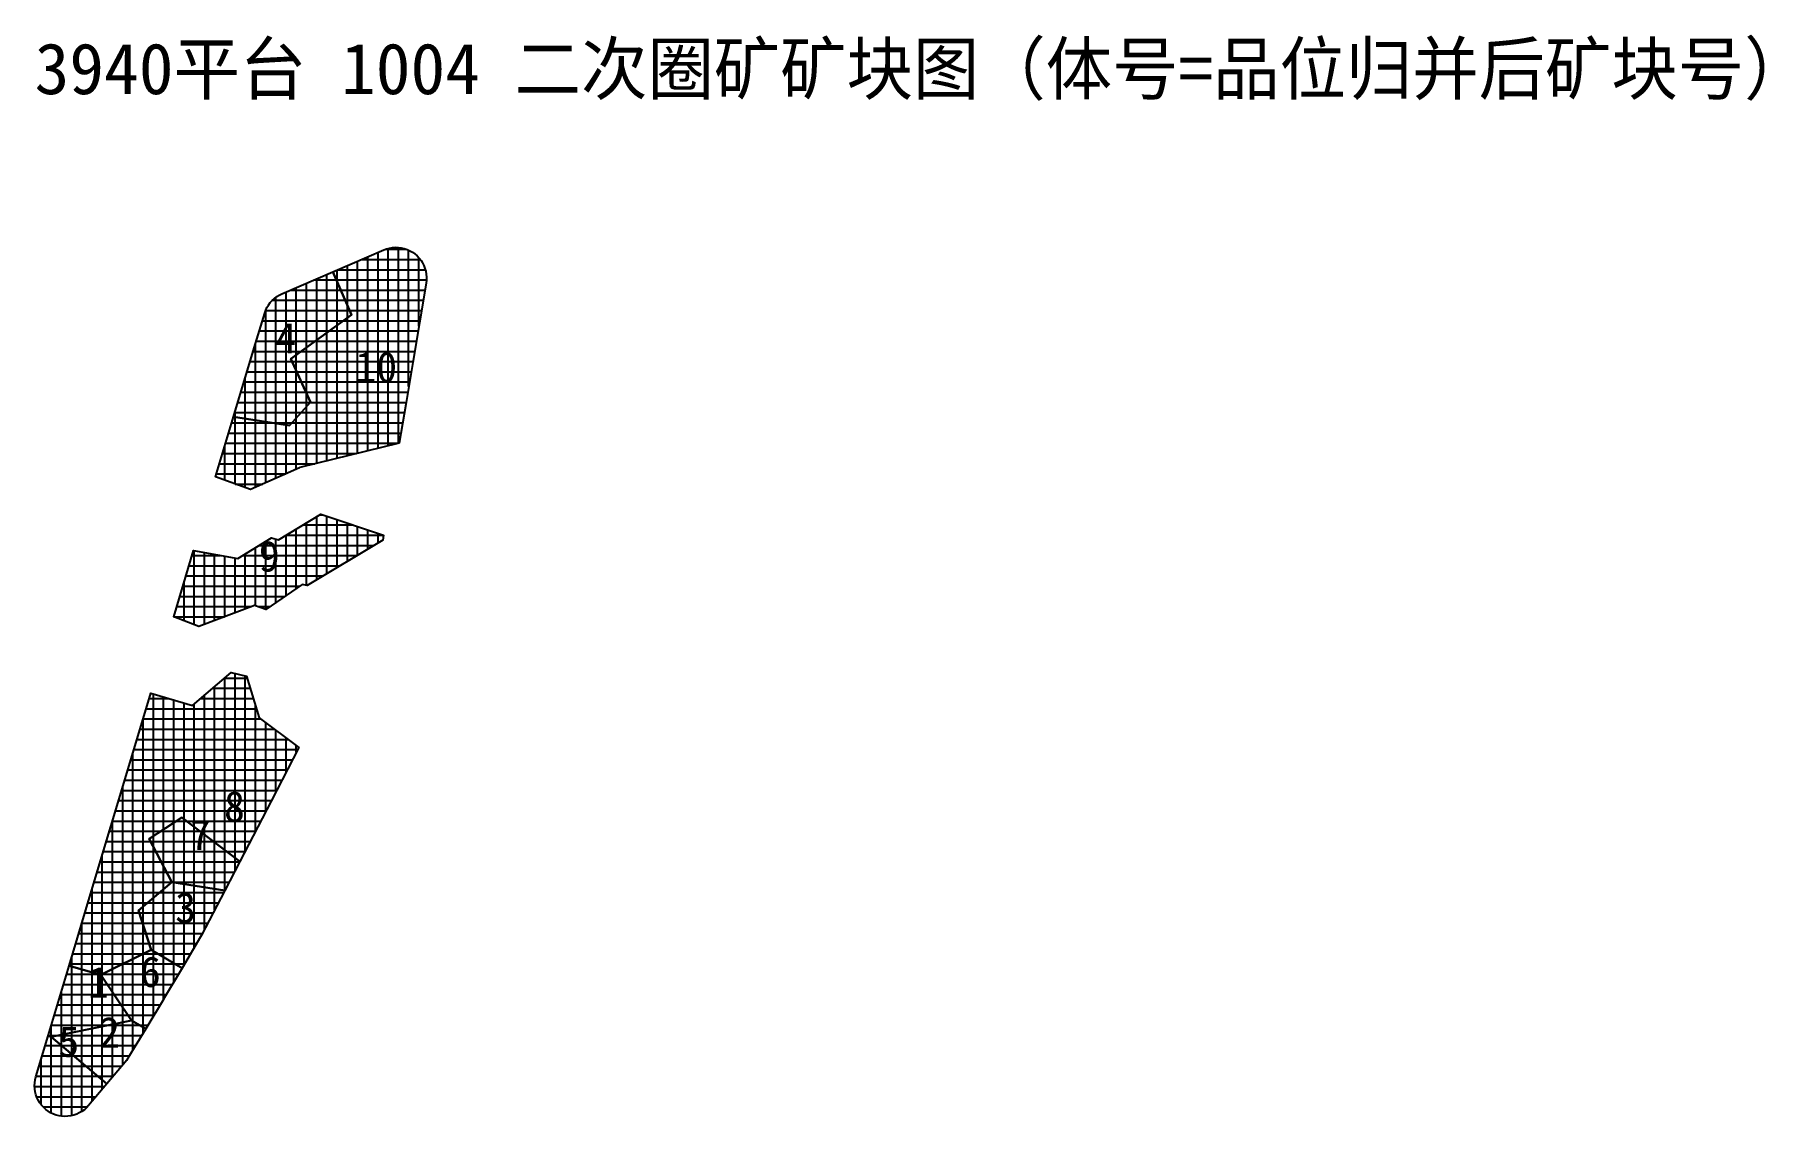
# Model space of a CAD drawing. Header units: metres. Extents: x 470084 to 470254, y 4349649 to 4349755.
import ezdxf

# ---------------------------------------------------------------- set-up
doc = ezdxf.new("R2010")
doc.units = ezdxf.units.M
for name, color, linetype in [('BLOCK_NO', 7, 'Continuous'), ('DG_GRADE_L1', 4, 'Continuous'), ('DG_GRADE_L2', 5, 'Continuous'), ('DG_GRADE_L3', 1, 'Continuous'), ('DG_GRADE_L4', 2, 'Continuous'), ('DG_GRID', 8, 'Continuous'), ('TITLE', 7, 'Continuous')]:
    doc.layers.add(name, color=color, linetype=linetype)

msp = doc.modelspace()

# ---------------------------------------------------------------- linework, layer by layer
at = {"layer": 'DG_GRADE_L1', "lineweight": 25}
for points in [[(470103.86, 4349717.6), (470109.32, 4349716.73), (470111.39, 4349719.02), (470109.46, 4349723.28), (470115.39, 4349727.57), (470113.58, 4349731.79), (470118.57, 4349733.94), (470118.84, 4349734.04), (470119.12, 4349734.12), (470119.41, 4349734.17), (470119.7, 4349734.19), (470119.99, 4349734.18), (470120.28, 4349734.14), (470120.57, 4349734.07), (470120.85, 4349733.98), (470121.11, 4349733.86), (470121.37, 4349733.72), (470121.61, 4349733.55), (470121.83, 4349733.36), (470122.03, 4349733.14), (470122.21, 4349732.91), (470122.36, 4349732.67), (470122.5, 4349732.4), (470122.6, 4349732.13), (470122.68, 4349731.85), (470122.73, 4349731.56), (470122.75, 4349731.27), (470122.75, 4349730.98), (470122.71, 4349730.69), (470121.4, 4349722.92), (470120.71, 4349718.8), (470120.07, 4349715.02), (470110.33, 4349712.64), (470110.32, 4349712.6), (470105.5, 4349710.46), (470102.1, 4349711.71), (470103.86, 4349717.6)], [(470104.26, 4349703.7), (470107.56, 4349705.74), (470108.24, 4349705.55), (470112.39, 4349708.06), (470118.55, 4349706.01), (470118.46, 4349705.5), (470111.05, 4349701.07), (470110.57, 4349701.17), (470107, 4349698.73), (470105.92, 4349699.12), (470100.46, 4349697.05), (470097.99, 4349698), (470099.93, 4349704.48), (470104.26, 4349703.7)], [(470091.84, 4349677.47), (470093.83, 4349684.08), (470095.75, 4349690.52), (470099.82, 4349689.31), (470103.62, 4349692.56), (470105.11, 4349692.19), (470106.36, 4349688.11), (470110.24, 4349685.21), (470107.52, 4349679.96), (470104.46, 4349674.04), (470098.79, 4349678.36), (470095.58, 4349676.25), (470097.8, 4349672), (470094.54, 4349669.23), (470095.8, 4349665.39), (470090.84, 4349662.95), (470087.76, 4349663.83), (470089.76, 4349670.52), (470091.84, 4349677.47)]]:
    msp.add_lwpolyline(points, close=True, dxfattribs=at)
at = {"layer": 'DG_GRADE_L2', "lineweight": 25}
for points in [[(470102.99, 4349671.19), (470097.8, 4349672), (470095.58, 4349676.25), (470098.79, 4349678.36), (470104.46, 4349674.04), (470102.99, 4349671.19)], [(470095.8, 4349665.39), (470098.81, 4349663.6), (470096.98, 4349660.54), (470096.98, 4349660.53), (470095.25, 4349657.64), (470093.87, 4349658.47), (470090.84, 4349662.95), (470095.8, 4349665.39)], [(470091.45, 4349652.25), (470089.66, 4349650.14), (470089.46, 4349649.92), (470089.24, 4349649.73), (470089.01, 4349649.56), (470088.75, 4349649.41), (470088.49, 4349649.29), (470088.21, 4349649.19), (470087.93, 4349649.12), (470087.64, 4349649.08), (470087.34, 4349649.07), (470087.05, 4349649.09), (470086.76, 4349649.13), (470086.48, 4349649.2), (470086.21, 4349649.3), (470085.94, 4349649.43), (470085.69, 4349649.58), (470085.46, 4349649.76), (470085.24, 4349649.96), (470085.04, 4349650.17), (470084.87, 4349650.41), (470084.72, 4349650.66), (470084.6, 4349650.92), (470084.5, 4349651.2), (470084.43, 4349651.48), (470084.38, 4349651.77), (470084.37, 4349652.06), (470084.38, 4349652.36), (470084.42, 4349652.65), (470084.5, 4349652.93), (470085.71, 4349656.97), (470085.99, 4349656.86), (470091.45, 4349652.25)]]:
    msp.add_lwpolyline(points, close=True, dxfattribs=at)
at = {"layer": 'DG_GRADE_L3', "lineweight": 25}
for points in [[(470109.32, 4349716.73), (470103.86, 4349717.6), (470105.88, 4349724.34), (470106.9, 4349727.74), (470107, 4349728.02), (470107.12, 4349728.28), (470107.27, 4349728.53), (470107.44, 4349728.77), (470107.63, 4349728.98), (470107.85, 4349729.18), (470108.08, 4349729.36), (470108.33, 4349729.51), (470108.59, 4349729.64), (470113.58, 4349731.79), (470115.39, 4349727.57), (470109.46, 4349723.28), (470111.39, 4349719.02), (470109.32, 4349716.73)], [(470097.8, 4349672), (470102.99, 4349671.19), (470100.72, 4349666.81), (470100.63, 4349666.65), (470098.81, 4349663.6), (470095.8, 4349665.39), (470094.54, 4349669.23), (470097.8, 4349672)], [(470095.25, 4349657.64), (470093.51, 4349654.76), (470093.38, 4349654.56), (470093.23, 4349654.37), (470091.45, 4349652.25), (470085.99, 4349656.86), (470093.87, 4349658.47), (470095.25, 4349657.64)]]:
    msp.add_lwpolyline(points, close=True, dxfattribs=at)
at = {"layer": 'DG_GRADE_L4', "lineweight": 25}
msp.add_lwpolyline([(470090.84, 4349662.95), (470093.87, 4349658.47), (470085.99, 4349656.86), (470085.71, 4349656.97), (470087.76, 4349663.83), (470090.84, 4349662.95)], close=True, dxfattribs=at)
at = {"layer": 'DG_GRID'}
for p, q in [((470118.72, 4349734), (470120.79, 4349734)), ((470119, 4349714.76), (470119, 4349734.09)), ((470120, 4349715.01), (470120, 4349734.18)), ((470115, 4349728.49), (470115, 4349732.4)), ((470116, 4349714.03), (470116, 4349732.84)), ((470116.38, 4349733), (470122.14, 4349733)), ((470117, 4349714.27), (470117, 4349733.27)), ((470118, 4349714.52), (470118, 4349733.7)), ((470121, 4349720.55), (470121, 4349733.91)), ((470122, 4349726.47), (470122, 4349733.17)), ((470111, 4349724.39), (470111, 4349730.68)), ((470111.74, 4349731), (470113.92, 4349731)), ((470112, 4349725.12), (470112, 4349731.11)), ((470113, 4349725.84), (470113, 4349731.54)), ((470113.92, 4349731), (470122.75, 4349731)), ((470114, 4349730.81), (470114, 4349731.97)), ((470114, 4349726.56), (470114, 4349730.81)), ((470114.06, 4349732), (470122.64, 4349732)), ((470107.65, 4349729), (470114.78, 4349729)), ((470108, 4349716.94), (470108, 4349729.3)), ((470109, 4349716.78), (470109, 4349729.82)), ((470109.42, 4349730), (470114.35, 4349730)), ((470110, 4349723.67), (470110, 4349730.25)), ((470114.35, 4349730), (470122.6, 4349730)), ((470114.78, 4349729), (470122.43, 4349729)), ((470106.99, 4349728), (470115.21, 4349728)), ((470107, 4349717.1), (470107, 4349728.02)), ((470115, 4349727.29), (470115, 4349728.49)), ((470115, 4349713.78), (470115, 4349727.29)), ((470115.21, 4349728), (470122.26, 4349728)), ((470106.38, 4349726), (470113.22, 4349726)), ((470106.68, 4349727), (470114.6, 4349727)), ((470113, 4349713.29), (470113, 4349725.84)), ((470113.22, 4349726), (470121.92, 4349726)), ((470114, 4349713.54), (470114, 4349726.56)), ((470114.6, 4349727), (470122.09, 4349727)), ((470105.78, 4349724), (470110.46, 4349724)), ((470106, 4349717.26), (470106, 4349724.74)), ((470106.08, 4349725), (470111.84, 4349725)), ((470110.46, 4349724), (470121.58, 4349724)), ((470111, 4349719.87), (470111, 4349724.39)), ((470111.84, 4349725), (470121.75, 4349725)), ((470112, 4349713.05), (470112, 4349725.12)), ((470105.48, 4349723), (470109.59, 4349723)), ((470109.59, 4349723), (470121.41, 4349723)), ((470110, 4349722.09), (470110, 4349723.67)), ((470110, 4349717.48), (470110, 4349722.09)), ((470104.88, 4349721), (470110.49, 4349721)), ((470105, 4349717.42), (470105, 4349721.4)), ((470105.18, 4349722), (470110.04, 4349722)), ((470110.04, 4349722), (470121.25, 4349722)), ((470110.49, 4349721), (470121.08, 4349721)), ((470104.28, 4349719), (470111.37, 4349719)), ((470104.58, 4349720), (470110.94, 4349720)), ((470110.94, 4349720), (470120.91, 4349720)), ((470111, 4349718.59), (470111, 4349719.87)), ((470111.37, 4349719), (470120.74, 4349719)), ((470103.68, 4349717), (470107.65, 4349717)), ((470103.98, 4349718), (470110.47, 4349718)), ((470104, 4349717.58), (470104, 4349718.06)), ((470104, 4349711.01), (470104, 4349717.58)), ((470105, 4349710.64), (470105, 4349717.42)), ((470106, 4349710.68), (470106, 4349717.26)), ((470107, 4349711.12), (470107, 4349717.1)), ((470107.65, 4349717), (470109.57, 4349717)), ((470109.57, 4349717), (470120.4, 4349717)), ((470110, 4349712.46), (470110, 4349717.48)), ((470110.47, 4349718), (470120.57, 4349718)), ((470111, 4349712.8), (470111, 4349718.59)), ((470103.38, 4349716), (470120.23, 4349716)), ((470108, 4349711.57), (470108, 4349716.94)), ((470109, 4349712.01), (470109, 4349716.78)), ((470102.78, 4349714), (470115.89, 4349714)), ((470103, 4349711.37), (470103, 4349714.72)), ((470103.08, 4349715), (470119.97, 4349715)), ((470102.19, 4349712), (470108.97, 4349712)), ((470102.49, 4349713), (470111.81, 4349713)), ((470104.02, 4349711), (470106.72, 4349711)), ((470110.64, 4349707), (470115.57, 4349707)), ((470111, 4349701.08), (470111, 4349707.22)), ((470112, 4349701.64), (470112, 4349707.82)), ((470112.29, 4349708), (470112.57, 4349708)), ((470113, 4349702.23), (470113, 4349707.86)), ((470114, 4349702.83), (470114, 4349707.52)), ((470115, 4349703.43), (470115, 4349707.19)), ((470116, 4349704.03), (470116, 4349706.86)), ((470107, 4349698.73), (470107, 4349705.39)), ((470108, 4349699.41), (470108, 4349705.62)), ((470108.99, 4349706), (470118.54, 4349706)), ((470109, 4349700.09), (470109, 4349706.01)), ((470110, 4349700.78), (470110, 4349706.61)), ((470117, 4349704.62), (470117, 4349706.53)), ((470118, 4349705.22), (470118, 4349706.19)), ((470099.79, 4349704), (470102.59, 4349704)), ((470100, 4349697.23), (470100, 4349704.47)), ((470101, 4349697.26), (470101, 4349704.29)), ((470102, 4349697.64), (470102, 4349704.11)), ((470103, 4349698.01), (470103, 4349703.93)), ((470104, 4349698.39), (470104, 4349703.75)), ((470104.75, 4349704), (470115.96, 4349704)), ((470105, 4349698.77), (470105, 4349704.15)), ((470106, 4349699.09), (470106, 4349704.77)), ((470106.36, 4349705), (470117.63, 4349705)), ((470099.19, 4349702), (470112.61, 4349702)), ((470099.49, 4349703), (470114.28, 4349703)), ((470098.89, 4349701), (470110.33, 4349701)), ((470099, 4349697.61), (470099, 4349701.36)), ((470098.29, 4349699), (470105.6, 4349699)), ((470098.59, 4349700), (470108.86, 4349700)), ((470106.25, 4349699), (470107.4, 4349699)), ((470097.99, 4349698), (470102.96, 4349698)), ((470098, 4349698), (470098, 4349698.02)), ((470102.96, 4349692), (470105.17, 4349692)), ((470103, 4349675.16), (470103, 4349692.03)), ((470104, 4349674.4), (470104, 4349692.47)), ((470105, 4349675.08), (470105, 4349692.22)), ((470095.6, 4349690), (470097.51, 4349690)), ((470096, 4349676.53), (470096, 4349690.45)), ((470097, 4349677.18), (470097, 4349690.15)), ((470100.63, 4349690), (470105.78, 4349690)), ((470101, 4349676.68), (470101, 4349690.32)), ((470101.8, 4349691), (470105.47, 4349691)), ((470102, 4349675.92), (470102, 4349691.17)), ((470095.3, 4349689), (470106.08, 4349689)), ((470098, 4349677.84), (470098, 4349689.85)), ((470099, 4349678.2), (470099, 4349689.55)), ((470100, 4349677.44), (470100, 4349689.46)), ((470106, 4349677.02), (470106, 4349689.28)), ((470094.7, 4349687), (470107.84, 4349687)), ((470095, 4349669.62), (470095, 4349688.01)), ((470095, 4349688), (470106.51, 4349688)), ((470107, 4349678.95), (470107, 4349687.63)), ((470108, 4349680.88), (470108, 4349686.88)), ((470094.1, 4349685), (470110.13, 4349685)), ((470094.4, 4349686), (470109.18, 4349686)), ((470109, 4349682.82), (470109, 4349686.14)), ((470110, 4349684.75), (470110, 4349685.39)), ((470093.8, 4349684), (470109.61, 4349684)), ((470094, 4349664.51), (470094, 4349684.67)), ((470093.2, 4349682), (470108.58, 4349682)), ((470093.5, 4349683), (470109.1, 4349683)), ((470092.6, 4349680), (470107.54, 4349680)), ((470092.9, 4349681), (470108.06, 4349681)), ((470093, 4349664.02), (470093, 4349681.33)), ((470092.3, 4349679), (470107.03, 4349679)), ((470099, 4349671.81), (470099, 4349678.2)), ((470091.7, 4349677), (470096.72, 4349677)), ((470092, 4349678), (470098.24, 4349678)), ((470092, 4349663.52), (470092, 4349677.99)), ((470096, 4349675.44), (470096, 4349676.53)), ((470096.72, 4349677), (470100.58, 4349677)), ((470097, 4349673.53), (470097, 4349677.18)), ((470098, 4349671.97), (470098, 4349677.84)), ((470098.24, 4349678), (470099.27, 4349678)), ((470099.27, 4349678), (470106.51, 4349678)), ((470100, 4349671.66), (470100, 4349677.44)), ((470100.58, 4349677), (470105.99, 4349677)), ((470101, 4349671.5), (470101, 4349676.68)), ((470091, 4349663.03), (470091, 4349674.65)), ((470091.1, 4349675), (470096.23, 4349675)), ((470091.4, 4349676), (470095.71, 4349676)), ((470095.71, 4349676), (470101.89, 4349676)), ((470096, 4349670.47), (470096, 4349675.44)), ((470096.23, 4349675), (470103.21, 4349675)), ((470101.89, 4349676), (470105.47, 4349676)), ((470102, 4349671.35), (470102, 4349675.92)), ((470103, 4349671.22), (470103, 4349675.16)), ((470103.21, 4349675), (470104.96, 4349675)), ((470090.51, 4349673), (470097.28, 4349673)), ((470090.81, 4349674), (470096.75, 4349674)), ((470096.75, 4349674), (470104.44, 4349674)), ((470097, 4349671.32), (470097, 4349673.53)), ((470097.28, 4349673), (470103.92, 4349673)), ((470104, 4349673.15), (470104, 4349674.4)), ((470090, 4349663.19), (470090, 4349671.31)), ((470090.21, 4349672), (470097.8, 4349672)), ((470097, 4349664.67), (470097, 4349671.32)), ((470097.8, 4349672), (470103.4, 4349672)), ((470098, 4349664.08), (470098, 4349671.97)), ((470099, 4349663.92), (470099, 4349671.81)), ((470100, 4349665.59), (470100, 4349671.66)), ((470101, 4349667.35), (470101, 4349671.5)), ((470102, 4349669.29), (470102, 4349671.35)), ((470089.61, 4349670), (470095.44, 4349670)), ((470089.91, 4349671), (470096.62, 4349671)), ((470095, 4349667.83), (470095, 4349669.62)), ((470095.44, 4349670), (470102.37, 4349670)), ((470096, 4349665.27), (470096, 4349670.47)), ((470096.62, 4349671), (470102.89, 4349671)), ((470089, 4349663.48), (470089, 4349667.97)), ((470089.01, 4349668), (470094.94, 4349668)), ((470089.31, 4349669), (470094.62, 4349669)), ((470094.62, 4349669), (470101.85, 4349669)), ((470094.94, 4349668), (470101.33, 4349668)), ((470088.71, 4349667), (470095.27, 4349667)), ((470095, 4349665), (470095, 4349667.83)), ((470095.27, 4349667), (470100.82, 4349667)), ((470088, 4349663.76), (470088, 4349664.63)), ((470088.11, 4349665), (470095, 4349665)), ((470088.41, 4349666), (470095.6, 4349666)), ((470094, 4349658.39), (470094, 4349664.51)), ((470095, 4349657.79), (470095, 4349665)), ((470095, 4349665), (470096.45, 4349665)), ((470095.6, 4349666), (470100.24, 4349666)), ((470096, 4349658.9), (470096, 4349665.27)), ((470096.45, 4349665), (470099.65, 4349665)), ((470097, 4349660.56), (470097, 4349664.67)), ((470087.51, 4349663), (470090.67, 4349663)), ((470087.81, 4349664), (470092.97, 4349664)), ((470088, 4349657.27), (470088, 4349663.76)), ((470089, 4349657.47), (470089, 4349663.48)), ((470090, 4349657.68), (470090, 4349663.19)), ((470090.67, 4349663), (470090.93, 4349663)), ((470090.93, 4349663), (470098.45, 4349663)), ((470091, 4349662.71), (470091, 4349663.03)), ((470092, 4349661.24), (470092, 4349663.52)), ((470092.97, 4349664), (470098.13, 4349664)), ((470093, 4349659.76), (470093, 4349664.02)), ((470098, 4349662.24), (470098, 4349664.08)), ((470098.13, 4349664), (470099.05, 4349664)), ((470087, 4349657.07), (470087, 4349661.29)), ((470087.21, 4349662), (470091.48, 4349662)), ((470091, 4349657.88), (470091, 4349662.71)), ((470091.48, 4349662), (470097.86, 4349662)), ((470092, 4349658.09), (470092, 4349661.24)), ((470086.61, 4349660), (470092.84, 4349660)), ((470086.91, 4349661), (470092.16, 4349661)), ((470092.16, 4349661), (470097.26, 4349661)), ((470092.84, 4349660), (470096.66, 4349660)), ((470093, 4349658.29), (470093, 4349659.76)), ((470086, 4349656.86), (470086, 4349657.96)), ((470086.01, 4349658), (470091.58, 4349658)), ((470086.31, 4349659), (470093.51, 4349659)), ((470091, 4349652.63), (470091, 4349657.88)), ((470091.58, 4349658), (470094.65, 4349658)), ((470092, 4349652.91), (470092, 4349658.09)), ((470093, 4349654.09), (470093, 4349658.29)), ((470093.51, 4349659), (470096.06, 4349659)), ((470094, 4349655.57), (470094, 4349658.39)), ((470094.65, 4349658), (470095.46, 4349658)), ((470095, 4349657.23), (470095, 4349657.79)), ((470085.71, 4349657), (470086.67, 4349657)), ((470086, 4349656.85), (470086, 4349656.86)), ((470086, 4349649.4), (470086, 4349656.85)), ((470086.67, 4349657), (470094.86, 4349657)), ((470087, 4349656), (470087, 4349657.07)), ((470087, 4349649.09), (470087, 4349656)), ((470088, 4349655.16), (470088, 4349657.27)), ((470089, 4349654.32), (470089, 4349657.47)), ((470090, 4349653.47), (470090, 4349657.68)), ((470085, 4349650.23), (470085, 4349654.62)), ((470085.11, 4349655), (470088.19, 4349655)), ((470085.41, 4349656), (470087.01, 4349656)), ((470087.01, 4349656), (470094.26, 4349656)), ((470088, 4349649.14), (470088, 4349655.16)), ((470088.19, 4349655), (470093.66, 4349655)), ((470089, 4349649.55), (470089, 4349654.32)), ((470084.52, 4349653), (470090.56, 4349653)), ((470084.82, 4349654), (470089.38, 4349654)), ((470089.38, 4349654), (470092.92, 4349654)), ((470090, 4349650.54), (470090, 4349653.47)), ((470090.56, 4349653), (470092.08, 4349653)), ((470091, 4349651.72), (470091, 4349652.63)), ((470084.37, 4349652), (470091.24, 4349652)), ((470084.57, 4349651), (470090.39, 4349651)), ((470085.2, 4349650), (470089.54, 4349650))]:
    msp.add_line(p, q, dxfattribs=at)

# ---------------------------------------------------------------- texts
at = {"layer": 'BLOCK_NO'}
for s, p in [('4', (470107.96, 4349723.81)), ('10', (470115.79, 4349720.97)), ('9', (470106.33, 4349702.43)), ('8', (470102.92, 4349677.92)), ('7', (470099.58, 4349675.15)), ('3', (470098.14, 4349668.02)), ('6', (470094.68, 4349661.74)), ('1', (470089.59, 4349660.71)), ('5', (470086.7, 4349654.9)), ('2', (470090.69, 4349655.81))]:
    msp.add_text(s, height=3, dxfattribs=at).set_placement(p)
at = {"layer": 'TITLE'}
msp.add_text('3940平台 1004 二次圈矿矿块图（体号=品位归并后矿块号）', height=5, dxfattribs=at).set_placement((470084.37, 4349749.19))

doc.saveas('drawing.dxf')
